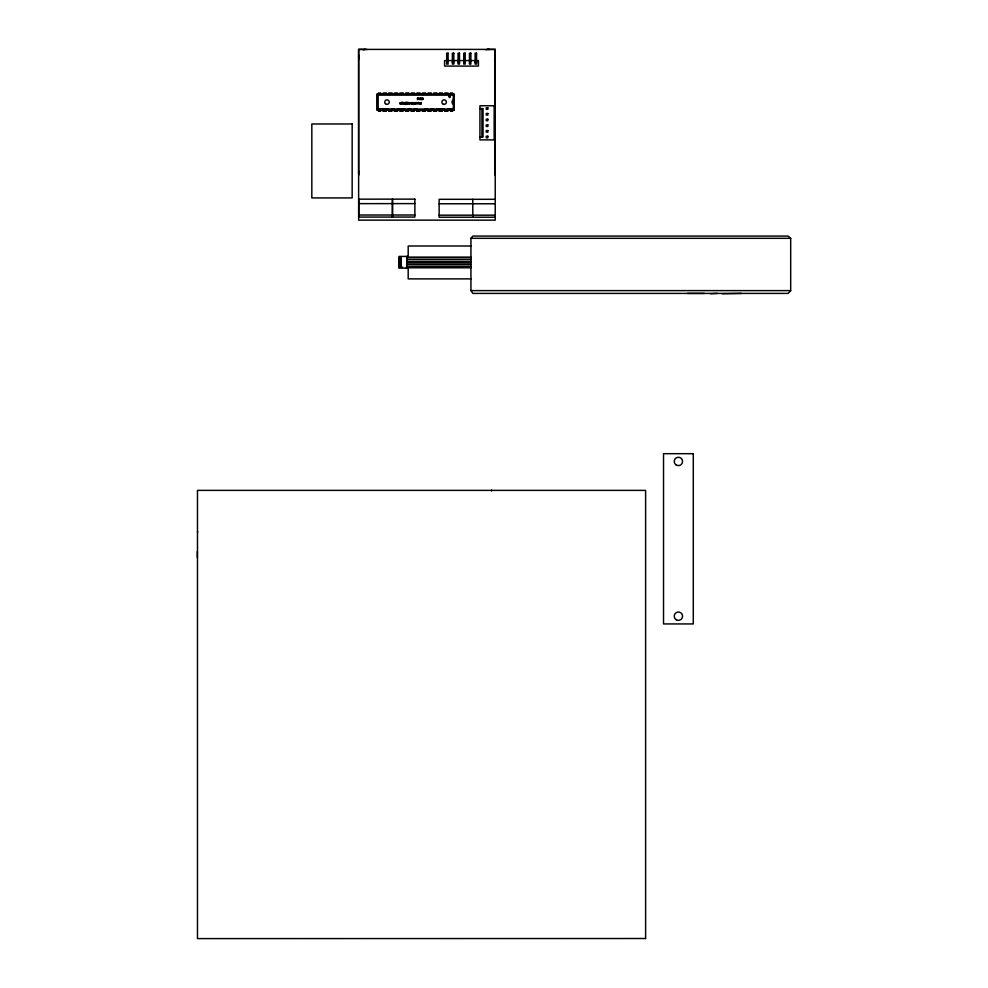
<?xml version="1.0" encoding="UTF-8"?>
<svg xmlns="http://www.w3.org/2000/svg" width="988" height="988" viewBox="0 0 988 988"><rect width="100%" height="100%" fill="white"/><g stroke="black" fill="none" stroke-linecap="round" stroke-linejoin="round"><path stroke-width="1.48" d="M358.632 173.184L358.632 49.4L495.223 49.4L495.223 220.139L358.632 220.139L358.632 49.4L365.165 49.425M197.365 551.6L197.316 557.454M491.542 490.937L491.592 490.134M402.647 267.155L401.116 267.155M470.93 238.318L472.783 236.083L788.128 236.083L790.684 238.318L790.684 290.608L788.152 293.411L472.82 293.411L470.93 290.608L470.93 238.318L790.684 238.318M376.922 109.94L377.824 109.038L453.331 109.038L454.233 109.94L454.233 94.255L376.922 94.255L376.922 109.94L454.233 109.94M376.922 94.255L377.824 95.144L453.331 95.144L454.233 94.255M453.331 100.06L453.109 100.159A2.235 2.235 0 0 0 453.109 104.036L453.331 95.144M487.516 49.425L495.223 49.4L495.223 173.184M452.368 62.652L453.801 62.652M458.062 62.652L459.494 62.652M475.129 62.652L476.562 62.652M378.49 93.576L380.738 93.576M383.196 93.576L386.555 93.576M388.803 93.576L392.162 93.576M394.397 93.576L397.769 93.576M400.004 93.576L403.363 93.576M405.611 93.576L408.97 93.576M411.206 93.576L414.565 93.576M416.813 93.576L420.172 93.576M422.407 93.576L425.779 93.576M428.014 93.576L431.373 93.576M433.621 93.576L436.98 93.576M439.215 93.576L442.575 93.576M444.822 93.576L448.182 93.576M450.417 93.576L452.665 93.576M479.933 108.581L483.046 108.581L483.046 137.036L479.933 137.036M388.235 109.26L377.601 109.26L377.601 94.922M391.273 109.26L394.311 109.26M397.349 109.26L404.944 109.26M407.982 109.26L411.02 109.26M414.058 109.26L417.097 109.26M424.692 109.26L427.73 109.26M430.768 109.26L433.806 109.26M436.844 109.26L444.439 109.26M447.478 109.26L453.554 109.26M378.49 110.607L380.738 110.607M382.974 110.607L386.333 110.607M388.58 110.607L391.94 110.607M394.175 110.607L397.534 110.607M399.782 110.607L403.141 110.607M405.376 110.607L408.748 110.607M410.983 110.607L414.343 110.607M416.59 110.607L419.949 110.607M422.185 110.607L425.544 110.607M427.792 110.607L431.151 110.607M433.386 110.607L436.758 110.607M438.993 110.607L442.352 110.607M444.6 110.607L447.959 110.607M450.417 110.607L452.665 110.607M495.223 199.304L439.141 199.304L439.141 217.224L495.223 217.224M358.817 203.639L414.874 203.602M439.141 203.775L495.223 203.775M358.817 215.026L414.874 215.001M439.141 215.174L495.223 215.174M470.93 246L408.192 246L408.192 257.102L470.93 257.102M406.587 256.435L398.942 256.435L398.942 268.143L406.587 268.143M407.167 256.719L407.167 268.007M398.942 257.868L401.239 257.868L401.239 266.846L398.942 266.846M406.624 257.868L470.93 257.868M398.942 259.165L401.239 259.165M406.624 259.758L470.93 259.758M398.942 260.462L401.239 260.462M398.942 261.721L401.239 261.721M406.624 261.944L470.93 261.944M406.624 262.4L470.93 262.4M398.942 263.018L401.239 263.018M398.942 264.29L401.239 264.29M406.624 264.278L470.93 264.278M406.624 264.5L470.93 264.5M398.942 265.587L401.239 265.587M406.624 266.389L470.93 266.389M470.93 267.785L408.192 267.785L408.192 278.888L470.93 278.888M470.93 290.608L790.684 290.608M722.24 293.745L741.469 293.411M645.609 938.514L197.477 938.6L197.477 490.381L645.609 490.381L645.609 938.6M197.612 531.346L197.588 532.1M717.226 293.411L710.607 293.745M704.246 293.411L687.5 293.411M481.922 108.581L481.922 137.036M472.758 199.304L472.82 217.224M453.331 104.135L453.331 109.038M452.665 94.255L452.665 93.131L450.417 93.131L450.417 94.255M452.665 109.94L452.665 111.064L450.417 111.064L450.417 109.94M448.182 94.255L448.182 93.131L444.822 93.131L444.822 94.255M447.959 109.94L447.959 111.064L444.6 111.064L444.6 109.94M442.575 94.255L442.575 93.131L439.215 93.131L439.215 94.255M442.352 109.94L442.352 111.064L438.993 111.064L438.993 109.94M436.98 94.255L436.98 93.131L433.621 93.131L433.621 94.255M436.758 109.94L436.758 111.064L433.386 111.064L433.386 109.94M431.373 94.255L431.373 93.131L428.014 93.131L428.014 94.255M431.151 109.94L431.151 111.064L427.792 111.064L427.792 109.94M425.779 94.255L425.779 93.131L422.407 93.131L422.407 94.255M425.544 109.94L425.544 111.064L422.185 111.064L422.185 109.94M420.172 94.255L420.172 93.131L416.813 93.131L416.813 94.255M419.949 109.94L419.949 111.064L416.59 111.064L416.59 109.94M414.565 94.255L414.565 93.131L411.206 93.131L411.206 94.255M414.343 109.94L414.343 111.064L410.983 111.064L410.983 109.94M408.97 94.255L408.97 93.131L405.611 93.131L405.611 94.255M408.748 109.94L408.748 111.064L405.376 111.064L405.376 109.94M403.363 94.255L403.363 93.131L400.004 93.131L400.004 94.255M403.141 109.94L403.141 111.064L399.782 111.064L399.782 109.94M399.732 257.868L399.732 259.165M399.732 260.462L399.732 261.721M399.732 263.018L399.732 264.29M399.732 265.587L399.732 266.846M399.177 257.868L399.177 259.165M399.177 260.462L399.177 261.721M399.177 263.018L399.177 264.29M399.177 265.587L399.177 266.846M397.769 94.255L397.769 93.131L394.397 93.131L394.397 94.255M397.534 109.94L397.534 111.064L394.175 111.064L394.175 109.94M392.162 94.255L392.162 93.131L388.803 93.131L388.803 94.255M391.94 109.94L391.94 111.064L388.58 111.064L388.58 109.94M386.555 94.255L386.555 93.131L383.196 93.131L383.196 94.255M386.333 109.94L386.333 111.064L382.974 111.064L382.974 109.94M380.738 94.255L380.738 93.131L378.49 93.131L378.49 94.255M380.738 109.94L380.738 111.064L378.49 111.064L378.49 109.94M377.824 95.144L377.824 109.038M494.803 54.105A7.114 7.114 0 0 1 494.543 59.539M485.701 49.82A7.114 7.114 0 0 1 489.369 49.511M359.052 58.91A7.114 7.114 0 0 1 358.743 55.242M363.349 49.82A7.114 7.114 0 0 1 367.017 49.511M494.988 171.344A7.114 7.114 0 0 1 494.988 175.024M358.879 175.024A7.114 7.114 0 0 1 358.879 171.344M403.351 102.641C402.906 106.531 403.141 100.566 404.141 103.678C405.29 99.912 404.994 107.173 404.747 102.641L404.129 104.358L403.351 102.641M418.492 98.701C417.06 102.011 417.022 95.49 418.492 98.701M423.185 98.701C421.678 102.011 421.765 95.478 423.185 98.701M420.974 103.555C419.851 105.914 419.616 99.924 419.776 103.913C421.468 106.222 421.53 100.183 420.974 103.555M418.208 98.714C417.356 101.258 417.43 96.207 418.208 98.714M422.901 98.714C422 101.258 422.135 96.207 422.901 98.714M407.192 103.209L407.797 104.16L408.587 103.332C404.006 106.642 410.094 99.615 407.192 103.209M416.553 102.974C415.75 104.333 415.787 101.665 416.553 102.974M419.097 102.974C418.295 104.333 418.332 101.665 419.097 102.974M416.837 102.962C415.355 105.877 415.108 101.011 416.837 102.962M419.381 102.962C417.825 105.988 417.677 100.961 419.381 102.962M412.008 103.839C410.699 105.815 411.391 100.097 412.008 103.839M413.96 102.838C413.515 106.321 416.837 102.159 413.997 102.74M419.962 99.133C418.517 101.171 419.406 95.354 419.962 99.133M414.182 103.752L414.911 104.012L414.182 103.752M448.885 96.54C449.985 99.961 451.541 94.132 448.885 96.54M413.552 102.987L412.725 104.148C414.133 105.926 411.613 100.949 413.552 102.987M414.886 102.937L414.244 102.814L414.886 102.937M400.35 102.629L400.659 103.542L400.35 102.629M409.687 102.629L409.995 103.542L409.687 102.629M399.992 103.765C398.485 103.036 402.252 103.073 400.72 103.765L399.992 103.765M409.328 103.765C407.822 103.036 411.588 103.073 410.057 103.765L409.328 103.765M420.876 98.022L421.135 99.677L420.876 98.022M448.107 53.179L446.675 53.179L446.675 64.084L448.107 64.084L448.107 53.179M453.801 53.179L452.368 53.179L452.368 64.084L453.801 64.084L453.801 53.179M459.494 53.179L458.062 53.179L458.062 64.084L459.494 64.084L459.494 53.179M465.187 53.179L463.743 53.179L463.743 64.084L465.187 64.084L465.187 53.179M470.868 53.179L469.436 53.179L469.436 64.084L470.868 64.084L470.868 53.179M476.562 53.179L475.129 53.179L475.129 64.084L476.562 64.084L476.562 53.179M478.414 60.577L444.588 60.577L444.588 66.085L478.414 66.085L478.414 60.577M402.832 102.394L401.289 102.394L401.918 104.382L402.832 102.394M406.624 102.394L405.5 102.394L405.5 104.382L406.673 104.382L405.772 104.148L406.574 103.456L405.772 102.616L406.624 102.394M417.788 103.481L417.047 103.678L417.788 103.481M494.161 105.741L479.933 105.741L479.933 139.888L494.161 139.888L494.161 105.741M487.837 107.791L486.257 107.791L486.257 109.372L487.837 109.372L487.837 107.791M487.837 113.484L486.257 113.484L486.257 115.065L487.837 115.065L487.837 113.484M487.837 119.178L486.257 119.178L486.257 120.758L487.837 120.758L487.837 119.178M352.16 123.982L311.825 123.982L311.825 197.921L352.16 197.921L352.16 123.982M487.837 124.871L486.257 124.871L486.257 126.452L487.837 126.452L487.837 124.871M487.837 130.552L486.257 130.552L486.257 132.145L487.837 132.145L487.837 130.552M487.837 136.245L486.257 136.245L486.257 137.838L487.837 137.838L487.837 136.245M414.874 199.131L358.817 199.156L358.817 217.076L414.874 217.051L414.874 199.131M407.167 256.263L406.587 268.39L407.167 256.263M693.28 453.69L663.516 453.69L663.516 623.934L693.28 623.934L693.28 453.69M392.471 217.051L392.471 199.131L392.434 217.076M676.311 465.039A4.162 4.162 0 0 0 682.572 461.433A4.162 4.162 0 0 0 676.311 457.827A4.162 4.162 0 0 0 676.311 465.039M676.311 619.797A4.162 4.162 0 0 0 682.572 616.191A4.162 4.162 0 0 0 676.311 612.585A4.162 4.162 0 0 0 676.311 619.797M442.562 103.678A2.235 2.235 0 0 0 446.304 102.678A2.235 2.235 0 0 0 443.563 99.936A2.235 2.235 0 0 0 442.562 103.678M385.419 103.678A2.235 2.235 0 0 0 389.173 102.678A2.235 2.235 0 0 0 386.432 99.936A2.235 2.235 0 0 0 385.419 103.678"/></g></svg>
